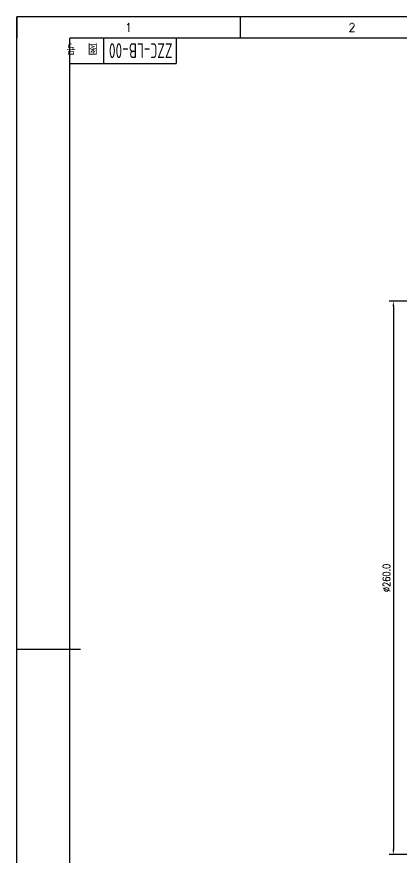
# Model space of a CAD drawing. Header units: millimetres. Extents: x -25 to 1862, y -10 to 2202.
# Drawn here: x -25 to 155.8, y 189.2 to 584 of the extents above; entities that cross this region are included whole.
import ezdxf
from ezdxf.enums import TextEntityAlignment as Align

# ---------------------------------------------------------------- set-up
doc = ezdxf.new("R2010")
doc.units = ezdxf.units.MM
doc.header["$LTSCALE"] = 10
doc.header["$PDSIZE"] = 1
for name, color, linetype in [('1轮廓实线层', 7, 'Continuous'), ('2细线层', 4, 'Continuous'), ('6文字层', 3, 'Continuous'), ('7标注层', 4, 'Continuous'), ('图框层', 7, 'Continuous')]:
    doc.layers.add(name, color=color, linetype=linetype)
doc.styles.add('PC_TEXTSTYLE', font='isocp.shx', dxfattribs={"width": 0.8, "bigfont": 'hzfs.shx'})
doc.styles.add('TH_GBDIM', font='romans.shx', dxfattribs={"width": 0.8, "bigfont": 'gbcbig.shx'})
doc.dimstyles.new('TH_GBDIM', dxfattribs={"dimtxt": 3.5, "dimasz": 2.5, "dimexe": 2, "dimexo": 0, "dimgap": 1.5, "dimtad": 1, "dimdec": 1, "dimzin": 0, "dimdsep": 46, "dimtxsty": 'TH_GBDIM', "dimcen": 2.5, "dimclrd": 130, "dimclre": 130, "dimclrt": 3, "dimadec": 0, "dimazin": 0, "dimtfac": 0.714286, "dimtdec": 1, "dimtmove": 0, "dimatfit": 3, "dimfxl": 1, "dimtzin": 0, "dimlwd": -1, "dimlwe": -1, "dimarcsym": 0})

# ---------------------------------------------------------------- blocks, each defined once
blk = doc.blocks.new('*D38')
at = {"layer": '7标注层', "color": 130}
for p, q in [((238.59, 450.41), (150.12, 450.41)), ((152.12, 447.91), (152.12, 192.91)), ((238.59, 190.41), (150.12, 190.41))]:
    blk.add_line(p, q, dxfattribs=at)
for points in [[(151.7, 447.91), (152.53, 447.91), (152.12, 450.41)], [(151.7, 192.91), (152.53, 192.91), (152.12, 190.41)]]:
    blk.add_solid(points, dxfattribs=at)
at = {"layer": 'Defpoints', "color": 0}
for p in [(238.59, 450.41), (152.12, 190.41), (238.59, 190.41)]:
    blk.add_point(p, dxfattribs=at)
at = {"layer": '7标注层', "color": 3, "insert": (148.87, 320.41), "char_height": 3.5, "attachment_point": 5, "rotation": 90, "style": 'TH_GBDIM'}
blk.add_mtext('{%%c260.0}{}{}', dxfattribs=at)
blk = doc.blocks.new('PC_TYDH_BLOCK')
at = {"layer": '2细线层', "linetype": 'Continuous'}
for p, q in [((16, -12), (16, 0)), ((50, 0), (50, -12)), ((0, -12), (50, -12))]:
    blk.add_line(p, q, dxfattribs=at)
at = {"layer": '6文字层', "style": 'PC_TEXTSTYLE', "width": 0.667}
blk.add_text('图   号', height=5, rotation=180, dxfattribs=at).set_placement((13, -2.5))
at = {"layer": '6文字层', "style": 'PC_TEXTSTYLE', "width": 0.970975}
blk.add_attdef('图样代号', text='', height=7, rotation=180, dxfattribs=at).set_placement((48.24, -2.4), (18.35, -2.4), align=Align.FIT)

msp = doc.modelspace()

# ---------------------------------------------------------------- linework, layer by layer
at = {"layer": '1轮廓实线层'}
msp.add_line((-25, 287), (5, 287), dxfattribs=at)
at = {"layer": '2细线层'}
for p, q in [((-25, -10), (-25, 584)), ((816, 584), (-25, 584)), ((-25, 584), (-25, 574)), ((80.12, 584), (80.12, 574))]:
    msp.add_line(p, q, dxfattribs=at)
at = {"layer": '图框层'}
for p in [(0, 0), (806, 574)]:
    msp.add_line(p, (0, 574), dxfattribs=at)

# ---------------------------------------------------------------- block references
ref = msp.add_blockref('PC_TYDH_BLOCK', (0, 574), dxfattribs=at)
ref.add_attrib('图样代号', 'ZZC-LB-00', dxfattribs={"layer": '6文字层', "height": 7, "rotation": 180, "style": 'PC_TEXTSTYLE', "width": 0.662011}).set_placement((48.24, 571.6), (18.35, 571.6), align=Align.FIT)

# ---------------------------------------------------------------- texts
at = {"layer": '6文字层', "style": 'TH_GBDIM'}
for s, p in [('1', (27.56, 579)), ('2', (132.69, 579))]:
    msp.add_text(s, height=4, dxfattribs=at).set_placement(p, align=Align.MIDDLE)

# ---------------------------------------------------------------- dimensions: what is measured, and where the dimension line sits
at = {"layer": '7标注层'}
dim = msp.add_linear_dim(base=(152.12, 190.41), p1=(238.59, 450.41), p2=(238.59, 190.41), angle=90, text='{%%c<>}{}{}', dimstyle='TH_GBDIM', override={"dimgap": 1.5, "dimtad": 1, "dimjust": 0, "dimdec": 1, "dimlfac": 1, "dimse1": 0, "dimse2": 0, "dimsd1": 0, "dimsd2": 0}, dxfattribs=at)
dim.commit()
dim.dimension.update_dxf_attribs({"geometry": '*D38', "text_midpoint": (152.12, 320.41), "dimtype": 160})

doc.saveas('drawing.dxf')
